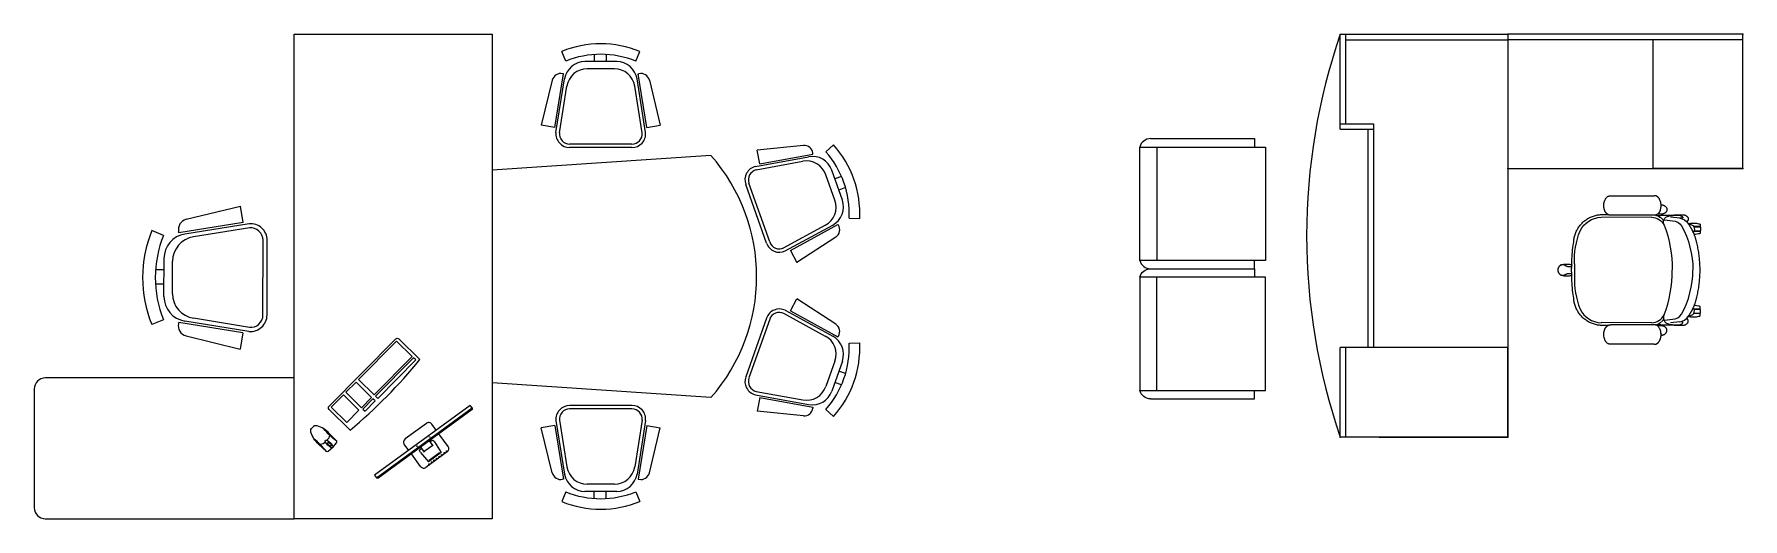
# Model space of a CAD drawing. Header units: millimetres. Extents: x 3122 to 31499, y 2297 to 20525.
# Drawn here: x 23732 to 31489, y 18271 to 20471 of the extents above; entities that cross this region are included whole.
import ezdxf

# ---------------------------------------------------------------- set-up
doc = ezdxf.new("R2010")
doc.units = ezdxf.units.MM
doc.layers.add('dwgmodels.com', color=250, linetype='Continuous')
doc.styles.get("Standard").update_dxf_attribs({"font": 'arial.ttf'})

# ---------------------------------------------------------------- blocks, each defined once
blk = doc.blocks.new('furn office 05_dwgmodels.com')
at = {"color": 0}
for p, q in [((-196.1, 1492.9), (-217.7, 1546.1)), ((-91.2, 1490.7), (81.7, 1490.5)), ((-33.3, 1529.4), (-33.3, 1490.6)), ((31.9, 1528.9), (31.9, 1490.6)), ((186.6, 1492.6), (208.3, 1545.7)), ((-255.3, 1132.2), (-208.2, 1423.4)), ((-208.2, 1423.4), (-212.8, 1424.5)), ((-78.5, 1451.8), (68.9, 1451.6)), ((198.6, 1423), (203.1, 1424.1)), ((245.1, 1131.7), (198.6, 1423)), ((-269.3, 1390.1), (-329.2, 1144.1)), ((-249.3, 1105), (-202.2, 1396.2)), ((-230.8, 1102), (-189.5, 1357.3)), ((220.6, 1101.6), (179.8, 1357)), ((239.1, 1104.5), (192.6, 1395.9)), ((259.7, 1389.6), (319.1, 1143.5)), ((-255.3, 1132.2), (-329.2, 1144.1)), ((245.1, 1131.7), (319.1, 1143.5)), ((-174.8, 1041.3), (164.5, 1041)), ((-174.8, 1022.6), (164.5, 1022.2)), ((-913.8, 525.8), (-915.6, 518.5)), ((-603.9, 92), (-915.6, 518.5)), ((-789.2, 379.4), (-761.4, 399.7)), ((-863.1, 325.4), (-805.3, 367.6)), ((-798.2, 326.8), (-841.1, 290.4)), ((-797.4, 308.2), (-779.6, 321.2)), ((-797, 307.8), (-773.9, 324.6)), ((-837, 284.9), (-834.7, 286.6)), ((-836.7, 284.5), (-834.9, 285.8)), ((-802.9, 238.3), (-801.1, 239.6)), ((-802.6, 237.8), (-800.3, 239.5)), ((-750.9, 262.1), (-798.6, 232.3)), ((-797, 307.8), (-797.4, 308.2)), ((-766.4, 270.6), (-794.7, 309.5)), ((-771.9, 200.7), (-714.2, 242.9)), ((-768.7, 269), (-745.6, 285.8)), ((-768.3, 268.5), (-768.7, 269)), ((-768.3, 268.5), (-750.6, 281.5)), ((-698, 254.7), (-670.3, 274.9)), ((-596.5, 91.5), (-603.9, 92)), ((-891.7, -272.2), (-686.7, -222.3)), ((-676.8, -284), (-686.7, -222.3)), ((676.8, -284), (686.7, -222.3)), ((891.7, -272.2), (686.7, -222.3)), ((-676.8, -284), (-919.5, -323.1)), ((-654.1, -289), (-896.9, -328.1)), ((-651.7, -304.4), (-864.4, -338.7)), ((651.7, -304.4), (864.4, -338.7)), ((654.1, -289), (896.9, -328.1)), ((676.8, -284), (919.5, -323.1)), ((-977.5, -333.1), (-1021.7, -315.2)), ((-919.5, -323.1), (-920.4, -319.3)), ((-600.9, -633.8), (-601.1, -351.1)), ((-585.3, -633.8), (-585.5, -351.1)), ((585.3, -633.8), (585.5, -351.1)), ((600.9, -633.8), (601.1, -351.1)), ((919.5, -323.1), (920.4, -319.3)), ((977.5, -333.1), (1021.7, -315.2)), ((-1007.5, -462.1), (-975.6, -462.1)), ((-975.5, -564.7), (-975.6, -420.6)), ((-943.1, -554.1), (-943.2, -431.2)), ((943.1, -554.1), (943.2, -431.2)), ((975.5, -564.7), (975.6, -420.6)), ((1007.5, -462.1), (975.6, -462.1)), ((-1007.9, -516.5), (-975.6, -516.5)), ((1007.9, -516.5), (975.6, -516.5)), ((-977.3, -652.1), (-1021.5, -670.1)), ((-919.3, -662.1), (-920.2, -665.9)), ((-676.6, -701), (-919.3, -662.1)), ((-653.9, -695.9), (-896.7, -657.1)), ((-651.5, -680.5), (-864.3, -646.5)), ((651.5, -680.5), (864.3, -646.5)), ((653.9, -695.9), (896.7, -657.1)), ((676.6, -701), (919.3, -662.1)), ((919.3, -662.1), (920.2, -665.9)), ((977.3, -652.1), (1021.5, -670.1)), ((-891.5, -713), (-686.4, -762.6)), ((-676.6, -701), (-686.4, -762.6)), ((676.6, -701), (686.4, -762.6)), ((891.5, -713), (686.4, -762.6)), ((-189, -1244.8), (-455.5, -1150.4)), ((151.5, -1244.8), (418, -1150.4)), ((-632.2, -1412.7), (-610.7, -1202.8)), ((-549.3, -1214.1), (-610.7, -1202.8)), ((-549.3, -1214.1), (-593.5, -1455.9)), ((-537, -1194.4), (-581.2, -1436.2)), ((-521.6, -1197.2), (-560.4, -1409.2)), ((-194.2, -1259.5), (-460.7, -1165.1)), ((156.7, -1259.5), (423.2, -1165.1)), ((484.1, -1197.2), (522.9, -1409.2)), ((499.5, -1194.4), (543.7, -1436.2)), ((511.8, -1214.1), (573.2, -1202.8)), ((511.8, -1214.1), (556, -1455.9)), ((594.7, -1412.7), (573.2, -1202.8)), ((-156.2, -1353.2), (-273.9, -1569)), ((-153.4, -1330.2), (-271.1, -1546)), ((-167.1, -1322.7), (-270.3, -1511.9)), ((-216.7, -1559.8), (-101.4, -1383.1)), ((-156.2, -1353.2), (-101.4, -1383.1)), ((118.6, -1353.2), (63.8, -1383.1)), ((179.2, -1559.8), (63.8, -1383.1)), ((115.8, -1330.2), (233.6, -1546)), ((118.6, -1353.2), (236.4, -1569)), ((129.5, -1322.7), (232.8, -1511.9)), ((-593.5, -1455.9), (-597.4, -1455.5)), ((556, -1455.9), (559.9, -1455.5)), ((-603.4, -1513.9), (-635.2, -1549.6)), ((-384.6, -1589.4), (-520.4, -1541.4)), ((-383.7, -1555.3), (-499.6, -1514.3)), ((346.2, -1555.3), (462.1, -1514.3)), ((347, -1589.4), (482.9, -1541.4)), ((565.9, -1513.9), (597.6, -1549.6)), ((-491.9, -1585.3), (-481.3, -1555.2)), ((-440.8, -1603.8), (-430, -1573.4)), ((-302.7, -1620.3), (-300.5, -1668)), ((-273.9, -1569), (-270.7, -1571.1)), ((236.4, -1569), (233.2, -1571.1)), ((265.2, -1620.3), (263, -1668)), ((403.3, -1603.8), (392.5, -1573.4)), ((454.4, -1585.3), (443.7, -1555.2))]:
    blk.add_line(p, q, dxfattribs=at)
for points in [[(-460.3, 900), (-460.3, 2030, 0.414214), (-510.3, 2080), (-1050, 2080, 0.414214), (-1100, 2030), (-1100, 900)], [(-798.2, 326.8, -0.263666), (-788, 329.9), (-784.9, 328.5), (-779.6, 321.2)], [(-750.9, 262.1, 0.263666), (-744.9, 270.8), (-745.3, 274.2), (-750.6, 281.5)]]:
    blk.add_lwpolyline(points, format="xyb", dxfattribs=at)
for points in [[(1100, 0), (-1100, 0), (-1100, 900), (1100, 900), (1100, 0)], [(-584.9, 99.9), (-902.3, 534.2), (-913.8, 525.8), (-596.5, 91.5), (-584.9, 99.9)], [(-666.6, 298.9), (-737.5, 396)], [(-795.9, 204.4), (-866.8, 301.4)], [(-798.6, 232.3), (-841.1, 290.4)], [(-801.1, 239.6), (-834.9, 285.8)], [(-800.3, 239.5), (-834.7, 286.6)], [(-550, -992), (-482.3, 0)], [(550, -992), (482.3, 0)]]:
    blk.add_lwpolyline(points, dxfattribs=at)
at = {"color": 0, "ltscale": 600}
for points in [[(-776.8, 724), (-794.1, 745.9, -0.305342), (-794.7, 752.8), (-761.4, 788.9, -0.129908), (-707, 823.7, -0.287576), (-684.8, 817.1, -0.554561)], [(-794.8, 752.9, 0.060586), (-736.6, 809.9, -1.11092)], [(-776.8, 724), (-754.7, 706.9, 0.305342), (-747.8, 706.5), (-712.1, 740.2, 0.129908), (-678, 795, 0.287576), (-684.8, 817.1, 0.554561)], [(-749.9, 757.9, -0.218143), (-763.1, 780.4, 2.120989)], [(-747.8, 706.5, -0.060586), (-691.5, 765.4, 1.11092)], [(-743.3, 751.4, 0.218143), (-720.6, 738.4, -2.120989)], [(-697.2, 645.5), (-603, 740.9, -0.414214), (-588.9, 740.9), (-283, 438.7, -0.414214), (-282.9, 424.6), (-377.1, 329.3)]]:
    blk.add_lwpolyline(points, format="xyb", dxfattribs=at)
for points in [[(-662.3, 660.3), (-592.5, 731)], [(-592.5, 731), (-537.2, 676.3), (-607, 605.7)], [(-607, 605.7), (-662.3, 660.3)], [(-525.7, 664.9), (-595.5, 594.3)], [(-548.8, 548.1), (-479, 618.8), (-525.7, 664.9)], [(-601.6, 588.2), (-611.7, 577.9), (-565, 531.8), (-554.9, 542)], [(-554.9, 542), (-601.6, 588.2)], [(-548.8, 548.1), (-595.5, 594.3)], [(-467.5, 607.4), (-537.3, 536.7)], [(-362.7, 364.2), (-292.9, 434.9), (-467.5, 607.4)], [(-543.3, 530.6), (-553.4, 520.4), (-378.9, 347.9), (-368.8, 358.1)], [(-368.8, 358.1), (-543.3, 530.6)], [(-362.7, 364.2), (-537.3, 536.7)]]:
    blk.add_lwpolyline(points, dxfattribs=at)
at = {"color": 0}
for centre, radius in [((-770.5, 341.7), 1.14), ((-851.6, 287), 1.73), ((-843.1, 275.4), 1.73), ((-834.7, 263.9), 1.73), ((-826.3, 252.3), 1.73), ((-817.8, 240.8), 1.73), ((-728.2, 283.9), 1.14), ((-809.4, 229.2), 1.73), ((-800.9, 217.7), 1.73), ((-792.5, 206.1), 1.73)]:
    blk.add_circle(centre, radius, dxfattribs=at)
for centre, radius, start, end in [((-5.2, 1022.4), 565.1, 67.80558, 112.08735), ((-91.3, 1378.3), 112.4, 89.94646, 170.82279), ((-5.2, 1022.4), 507.8, 67.80558, 112.08735), ((81.6, 1378.2), 112.4, 9.07013, 89.94646), ((-223.8, 1379), 46.8, 76.30979, 166.30979), ((-78.6, 1339.4), 112.4, 89.94646, 170.82279), ((68.8, 1339.3), 112.4, 9.07013, 89.94646), ((214.1, 1378.6), 46.8, 13.58313, 103.58313), ((-174.7, 1097.5), 74.9, 174.23587, 269.94646), ((-174.7, 1097.5), 56.2, 174.23587, 269.94646), ((164.5, 1097.2), 74.9, 269.94646, 5.65706), ((164.5, 1097.2), 56.2, 269.94646, 5.65706), ((-751.3, 385.8), 17.2, 36.15504, 126.15504), ((-853, 311.6), 17.2, 126.15504, 216.15504), ((-680.4, 288.8), 17.2, 306.15504, 36.15504), ((-782.1, 214.5), 17.2, 216.15504, 306.15504), ((-882.5, -310.1), 39, 103.66596, 193.66596), ((-647.9, -351.1), 62.4, 0.02929, 95.73989), ((-647.9, -351.1), 46.8, 0.02929, 95.73989), ((647.9, -351.1), 62.4, 84.26011, 179.97071), ((647.9, -351.1), 46.8, 84.26011, 179.97071), ((882.5, -310.1), 39, 346.33404, 76.33404), ((-585.4, -492.4), 470.9, 157.88841, 202.17018), ((-585.4, -492.4), 423.2, 157.88841, 202.17018), ((-882, -420.5), 93.6, 99.15297, 180.02929), ((-849.5, -431.1), 93.6, 99.15297, 180.02929), ((849.5, -431.1), 93.6, 359.97071, 80.84703), ((882, -420.5), 93.6, 359.97071, 80.84703), ((585.4, -492.4), 423.2, 337.82982, 22.11159), ((585.4, -492.4), 470.9, 337.82982, 22.11159), ((-881.9, -564.6), 93.6, 180.02929, 260.90562), ((-849.5, -554), 93.6, 180.02929, 260.90562), ((849.5, -554), 93.6, 279.09438, 359.97071), ((881.9, -564.6), 93.6, 279.09438, 359.97071), ((-882.3, -675.1), 39, 166.39262, 256.39262), ((-647.8, -633.8), 62.4, 264.3187, 0.02929), ((-647.8, -633.8), 46.8, 264.3187, 0.02929), ((647.8, -633.8), 62.4, 179.97071, 275.6813), ((647.8, -633.8), 46.8, 179.97071, 275.6813), ((882.3, -675.1), 39, 283.60738, 13.60738), ((0, -368.8), 831.2, 228.57016, 311.42984), ((-476.4, -1209.3), 62.4, 70.50632, 166.21691), ((-476.4, -1209.3), 46.8, 70.50632, 166.21691), ((438.8, -1209.3), 62.4, 13.78309, 109.49368), ((438.8, -1209.3), 46.8, 13.78309, 109.49368), ((-209.8, -1303.6), 46.8, 334.79572, 70.50632), ((-209.8, -1303.6), 62.4, 334.79572, 70.50632), ((172.3, -1303.6), 62.4, 109.49368, 205.20428), ((172.3, -1303.6), 46.8, 109.49368, 205.20428), ((-593.4, -1416.7), 39, 174.14299, 264.14299), ((-489.1, -1453.1), 93.6, 169.62999, 250.50632), ((-468.3, -1426.1), 93.6, 169.62999, 250.50632), ((430.8, -1426.1), 93.6, 289.49368, 10.37001), ((451.6, -1453.1), 93.6, 289.49368, 10.37001), ((555.9, -1416.7), 39, 275.85701, 5.85701), ((-322.3, -1197.6), 470.9, 228.36543, 272.6472), ((-322.3, -1197.6), 423.2, 228.36543, 272.6472), ((-353.3, -1501.2), 93.6, 250.50632, 331.38264), ((-352.5, -1467.1), 93.6, 250.50632, 331.38264), ((315, -1467.1), 93.6, 208.61736, 289.49368), ((315.8, -1501.2), 93.6, 208.61736, 289.49368), ((284.8, -1197.6), 470.9, 267.3528, 311.63457), ((284.8, -1197.6), 423.2, 267.3528, 311.63457), ((-249.4, -1538.5), 39, 236.86965, 326.86965), ((211.8, -1538.5), 39, 213.13035, 303.13035)]:
    blk.add_arc(centre, radius, start, end, dxfattribs=at)
at = {"color": 0, "ltscale": 600}
blk.add_arc((1061.4, 2105.4), 2285.5, 219.69577, 230.99499, dxfattribs=at)
for centre, major_axis, ratio in [((-760.1, 740.9), (-16.7, -16.9), 0.333544), ((-761.8, 739.2), (-7.41, -7.5), 0.431937)]:
    blk.add_ellipse(centre, major_axis=major_axis, ratio=ratio, dxfattribs=at)
blk = doc.blocks.new('fdss')
at = {"color": 0}
for p, q in [((426, 239.6), (195.8, 238.8)), ((469.7, 235.7), (480, 226.1)), ((480, 225.3), (479.2, 223)), ((482.4, 203.9), (480, 210.3)), ((484, 227.7), (520.5, 223.8)), ((617, 196), (645.9, 196)), ((618.3, 178.5), (645.9, 178.5)), ((646.7, 195.2), (646.7, 179.3)), ((469.7, -235.7), (480, -226.1)), ((480, -225.3), (479.2, -223)), ((482.4, -203.9), (480, -210.3)), ((484, -227.7), (520.5, -223.8)), ((617, -196), (645.9, -196)), ((618.3, -178.5), (645.9, -178.5)), ((646.7, -195.2), (646.7, -179.3)), ((426, -239.6), (195.8, -238.8))]:
    blk.add_line(p, q, dxfattribs=at)
for points in [[(505.4, 245.2), (520.5, 246.8), (545.9, 249.2), (551.4, 249.2)], [(565.7, 236.5), (553.8, 234.9), (511.8, 240.4)], [(33.1, 20.6), (33.9, 19.8), (36.3, 19), (37.1, 18.2), (37.1, 18.2), (38.7, 18.2)], [(38.7, 18.2), (41.1, 17.4), (43.4, 16.6), (45.8, 15.8), (47.4, 15.8), (49.8, 15.8), (53, 15.8), (55.3, 15.8), (56.9, 15.8), (60.1, 15.8), (62.7, 15.8)], [(75.2, -27.7), (75.2, 0), (75.2, 27.7)], [(33.1, -20.6), (33.9, -19.8), (36.3, -19), (37.1, -18.2), (37.1, -18.2), (38.7, -18.2)], [(38.7, -18.2), (41.1, -17.4), (43.4, -16.6), (45.8, -15.8), (47.4, -15.8), (49.8, -15.8), (53, -15.8), (55.3, -15.8), (56.9, -15.8), (60.1, -15.8), (62.7, -15.8)], [(505.4, -245.2), (520.5, -246.8), (545.9, -249.2), (551.4, -249.2)], [(565.7, -236.5), (553.8, -234.9), (511.8, -240.4)]]:
    blk.add_lwpolyline(points, dxfattribs=at)
at = {"color": 0, "extrusion": (0, 0, -1)}
for centre, major_axis, start_param, end_param in [((200.6, 127.7), (-79, 79), 5.969012, 7.027382), ((423.6, 173), (47, 47), -0.751727, 0.301996), ((424.4, 174.5), (54.1, 54.1), -0.544214, -0.156468), ((499.8, 223.8), (-12.9, 12.9), 5.819354, 6.506047), ((509.4, 207.1), (26.9, 26.9), -1.329065, -0.883773), ((549.9, 227.7), (14.8, 14.8), -0.735707, 0.161366), ((545.1, 180.1), (-39.3, 39.3), 0.935679, 1.762262), ((565.7, 238), (1.31, 1.31), 0.929037, 2.293349), ((563.3, 238), (-2.9, 2.9), 1.793197, 2.458506), ((445.1, 42), (-261.8, 261.8), 5.459154, 5.874691), ((514.1, 219.8), (24.9, 24.9), 3.662908, 4.015109), ((484, 223.8), (3.3, 3.3), 4.243712, 5.205719), ((484, 229.3), (-1.47, 1.47), 3.927418, 5.578652), ((-41.5, 3.1), (553.4, 90.8), -0.204201, 0.167634), ((521.3, 176.9), (-33.1, 33.1), 0.763307, 1.830683), ((193.5, -0.1), (-296.4, 296.4), 1.856147, 2.355859), ((597.5, 185.7), (15.6, 15.6), -0.947253, 1.474381), ((621.3, 197.6), (-1.12, 1.12), 2.396655, 3.926991), ((621.3, 176.9), (-1.12, 1.12), 0.785398, 2.315734), ((645.9, 195.2), (0.539, 0.539), -0.785398, 0.785398), ((645.9, 179.3), (-0.539, 0.539), 2.356195, 3.926991)]:
    blk.add_ellipse(centre, major_axis=major_axis, ratio=1, start_param=start_param, end_param=end_param, dxfattribs=at)
at = {"color": 0}
for centre, major_axis, start_param, end_param in [((445.1, -42), (261.8, 261.8), 2.317561, 2.733098), ((-41.5, -3.1), (-553.4, 90.8), 2.937392, 3.309227), ((193.5, 0.1), (296.4, 296.4), 4.99774, 5.497452), ((200.6, -127.7), (79, 79), 2.82742, 3.885789), ((423.6, -173), (-47, 47), 2.389866, 3.443588), ((514.1, -219.8), (-24.9, 24.9), 0.521315, 0.873517), ((484, -223.8), (-3.3, 3.3), 1.102119, 2.064126), ((484, -229.3), (1.47, 1.47), 0.785825, 2.437059), ((499.8, -223.8), (12.9, 12.9), 2.677762, 3.364454), ((521.3, -176.9), (33.1, 33.1), 3.9049, 4.972275), ((545.1, -180.1), (39.3, 39.3), 4.077272, 4.903855), ((597.5, -185.7), (15.6, 15.6), 3.765136, 6.18677), ((621.3, -176.9), (1.12, 1.12), 3.926991, 5.457327), ((621.3, -197.6), (1.12, 1.12), 5.538248, 7.068583), ((645.9, -179.3), (0.539, 0.539), 5.497787, 7.068583), ((645.9, -195.2), (-0.539, 0.539), 2.356195, 3.926991), ((424.4, -174.5), (-54.1, 54.1), 2.597378, 2.985125), ((509.4, -207.1), (-26.9, 26.9), 1.812527, 2.25782), ((549.9, -227.7), (-14.8, 14.8), 2.405886, 3.302959), ((565.7, -238), (-1.31, 1.31), 4.07063, 5.434941), ((563.3, -238), (2.9, 2.9), 4.93479, 5.600098)]:
    blk.add_ellipse(centre, major_axis=major_axis, ratio=1, start_param=start_param, end_param=end_param, dxfattribs=at)
for points, weights, knots in [([(436.3, 337.3), (338.4, 337.3), (240.5, 337.3), (234, 337.7), (228.2, 334.7), (216.7, 327.7), (212.4, 314.8), (203.7, 292.8), (212.4, 270.8), (216.7, 258), (228.2, 250.9), (234, 247.9), (240.5, 248.4)], [1, 1, 1, 0.962754439438, 1, 0.939418827348, 1, 0.934055427035, 1, 0.939418827348, 1, 0.962754439438, 1], [0, 0, 0, 1, 1, 1.54757, 1.54757, 2.247301, 2.247301, 2.977684, 2.977684, 3.677415, 3.677415, 4.224984, 4.224984, 4.224984]), ([(436.3, 337.3), (442.8, 337.7), (448.6, 334.7), (460.1, 327.7), (464.4, 314.8), (473.1, 292.8), (464.4, 270.8), (460.1, 258), (448.6, 250.9), (442.8, 247.9), (436.3, 248.4), (338.4, 248.4), (240.5, 248.4)], [1, 0.96275443944, 1, 0.939418827348, 1, 0.934055427035, 1, 0.939418827348, 1, 0.96275443944, 1, 1, 1], [0, 0, 0, 0.54757, 0.54757, 1.247301, 1.247301, 1.977684, 1.977684, 2.677415, 2.677415, 3.224984, 3.224984, 4.224984, 4.224984, 4.224984]), ([(227.2, 251.5), (219.1, 251.5), (210.9, 251.5), (155.8, 255), (114.7, 217.8), (73.7, 180.5), (71.7, 125.1), (63.3, 75.4), (62.9, 25), (62.6, 12.5), (62.2, 0), (62.6, -12.5), (62.9, -25), (63.3, -75.4), (71.7, -125.1), (73.7, -180.5), (114.7, -217.8), (155.8, -255), (210.9, -251.5), (219.1, -251.5), (227.2, -251.5)], [1, 1, 1, 0.920970329426, 1, 0.920970329426, 1, 0.996764637726, 1, 1, 1, 1, 1, 0.996764637726, 1, 0.920970329426, 1, 0.920970329426, 1, 1, 1], [0, 0, 0, 1, 1, 1.800466, 1.800466, 2.600931, 2.600931, 2.761856, 2.761856, 3.761856, 3.761856, 4.761856, 4.761856, 4.922781, 4.922781, 5.723247, 5.723247, 6.523712, 6.523712, 7.523712, 7.523712, 7.523712]), ([(447.1, 247.6), (506.4, 249.2), (565.7, 250.7), (576.9, 251.1), (585.5, 244), (591.2, 239.5), (591.9, 232.2), (592.1, 228.5), (590.4, 225.1), (588.5, 221.3), (585.1, 218.7)], [1, 1, 1, 0.935512434708, 1, 0.918468104225, 1, 0.965843473499, 1, 0.972653000165, 1], [0, 0, 0, 1, 1, 1.722179, 1.722179, 2.535393, 2.535393, 3.059628, 3.059628, 3.528435, 3.528435, 3.528435]), ([(468.5, 296.1), (480, 295.7), (488.7, 288.2), (492.5, 284.8), (494.2, 279.9), (496.3, 274), (494, 268.1), (487.9, 255.1), (473.6, 254), (462.7, 253.6), (451.9, 253.2)], [1, 0.943338632687, 1, 0.968267368414, 1, 0.9394851057, 1, 0.864198855487, 1, 1, 1], [0, 0, 0, 0.676489, 0.676489, 1.181677, 1.181677, 1.881021, 1.881021, 2.935502, 2.935502, 3.935502, 3.935502, 3.935502]), ([(591.3, 211.1), (618.9, 173.4), (629.5, 128), (645.4, 65), (645.4, 0), (645.4, -65), (629.5, -128), (618.9, -173.4), (591.3, -211.1)], [1, 0.979760898136, 1, 0.992391068779, 1, 0.992391068779, 1, 0.979760898136, 1], [0, 0, 0, 0.403066, 0.403066, 0.649944, 0.649944, 0.896822, 0.896822, 1.299888, 1.299888, 1.299888]), ([(591.5, 210.8), (617.6, 216.4), (643.4, 209.4), (645.9, 208.8), (645.9, 206.3), (645.9, 202.7), (645.9, 199.2), (645.9, 197.6), (644.3, 197.6), (630.2, 197.6), (616, 197.6)], [1, 0.974666881773, 1, 0.783317345499, 1, 1, 1, 0.707106807826, 1, 1, 1], [0, 0, 0, 0.451139, 0.451139, 1.792762, 1.792762, 2.792762, 2.792762, 4.363559, 4.363559, 5.363559, 5.363559, 5.363559]), ([(617.7, 176.9), (631, 176.9), (644.3, 176.9), (645, 176.9), (645.4, 176.5), (645.9, 176), (645.9, 175.3), (645.9, 171.8), (645.9, 168.2), (645.9, 165.7), (643.4, 165.1), (631.4, 161.3), (618.9, 161.3)], [1, 1, 1, 0.923879528314, 1, 0.923879528314, 1, 1, 1, 0.783317456604, 1, 0.992237440768, 1], [0, 0, 0, 1, 1, 1.785398, 1.785398, 2.570796, 2.570796, 3.570796, 3.570796, 4.912419, 4.912419, 5.161781, 5.161781, 5.161781]), ([(33.3, -20.5), (21.8, -27.3), (10.4, -20.3), (-0.9, -13.3), (0, 0), (-0.9, 13.3), (10.4, 20.3), (21.8, 27.3), (33.3, 20.5)], [1, 0.85579821339, 1, 0.85579821339, 1, 0.855798213391, 1, 0.855798213391, 1], [0, 0, 0, 1.087409, 1.087409, 2.174818, 2.174818, 3.262227, 3.262227, 4.349636, 4.349636, 4.349636]), ([(12.5, 21.4), (13, 23.1), (14.7, 23.5), (38.7, 29.1), (62.9, 25)], [1, 0.873023611703, 1, 0.980536821249, 1], [0, 0, 0, 1.018856, 1.018856, 1.414094, 1.414094, 1.414094]), ([(12.5, -21.4), (13, -23.1), (14.7, -23.5), (38.7, -29.1), (62.9, -25)], [1, 0.873023611717, 1, 0.980536821249, 1], [0, 0, 0, 1.018856, 1.018856, 1.414094, 1.414094, 1.414094]), ([(447.1, -247.6), (506.4, -249.2), (565.7, -250.7), (576.9, -251.1), (585.5, -244), (591.2, -239.5), (591.9, -232.2), (592.1, -228.5), (590.4, -225.1), (588.5, -221.3), (585.1, -218.7)], [1, 1, 1, 0.935512434708, 1, 0.918468104224, 1, 0.965843473499, 1, 0.972653000166, 1], [0, 0, 0, 1, 1, 1.722179, 1.722179, 2.535393, 2.535393, 3.059628, 3.059628, 3.528435, 3.528435, 3.528435]), ([(591.5, -210.8), (617.6, -216.4), (643.4, -209.4), (645.9, -208.8), (645.9, -206.3), (645.9, -202.7), (645.9, -199.2), (645.9, -197.6), (644.3, -197.6), (630.2, -197.6), (616, -197.6)], [1, 0.974666881774, 1, 0.7833173455, 1, 1, 1, 0.707106807832, 1, 1, 1], [0, 0, 0, 0.451139, 0.451139, 1.792762, 1.792762, 2.792762, 2.792762, 4.363559, 4.363559, 5.363559, 5.363559, 5.363559]), ([(617.7, -176.9), (631, -176.9), (644.3, -176.9), (645, -176.9), (645.4, -176.5), (645.9, -176), (645.9, -175.3), (645.9, -171.8), (645.9, -168.2), (645.9, -165.7), (643.4, -165.1), (631.4, -161.3), (618.9, -161.3)], [1, 1, 1, 0.923879528318, 1, 0.923879528318, 1, 1, 1, 0.783317456602, 1, 0.992237440768, 1], [0, 0, 0, 1, 1, 1.785398, 1.785398, 2.570796, 2.570796, 3.570796, 3.570796, 4.912419, 4.912419, 5.161781, 5.161781, 5.161781]), ([(464.4, -270.8), (460.1, -258), (448.6, -250.9), (442.8, -247.9), (436.3, -248.4), (338.4, -248.4), (240.5, -248.4), (234, -247.9), (228.2, -250.9), (216.7, -258), (212.4, -270.8), (203.7, -292.8), (212.4, -314.8), (216.7, -327.7), (228.2, -334.7), (234, -337.7), (240.5, -337.3), (338.4, -337.3), (436.3, -337.3)], [1, 0.939418827349, 1, 0.96275443944, 1, 1, 1, 0.962754439438, 1, 0.939418827349, 1, 0.934055427035, 1, 0.939418827348, 1, 0.962754439438, 1, 1, 1], [0, 0, 0, 0.699731, 0.699731, 1.247301, 1.247301, 2.247301, 2.247301, 2.794871, 2.794871, 3.494602, 3.494602, 4.224984, 4.224984, 4.924715, 4.924715, 5.472285, 5.472285, 6.472285, 6.472285, 6.472285]), ([(464.4, -270.8), (473.1, -292.8), (464.4, -314.8), (460.1, -327.7), (448.6, -334.7), (442.8, -337.7), (436.3, -337.3)], [1, 0.934055427035, 1, 0.939418827348, 1, 0.96275443944, 1], [0, 0, 0, 0.730383, 0.730383, 1.430114, 1.430114, 1.977684, 1.977684, 1.977684]), ([(468.5, -296.1), (480, -295.7), (488.7, -288.2), (492.5, -284.8), (494.2, -279.9), (496.3, -274), (494, -268.1), (487.9, -255.1), (473.6, -254), (462.7, -253.6), (451.9, -253.2)], [1, 0.943338632687, 1, 0.968267368413, 1, 0.9394851057, 1, 0.864198855486, 1, 1, 1], [0, 0, 0, 0.676489, 0.676489, 1.181677, 1.181677, 1.881021, 1.881021, 2.935502, 2.935502, 3.935502, 3.935502, 3.935502])]:
    blk.add_rational_spline(points, weights, degree=2, knots=knots, dxfattribs=at)
blk = doc.blocks.new('dfgdddd')
at = {"color": 0, "ltscale": 10}
for p, q in [((-257.2, 0), (-257.2, 571.5)), ((-257.2, 571.5), (257.2, 571.5)), ((257.2, 571.5), (257.2, 0)), ((-295.3, 522.3), (-295.3, 50.8)), ((257.2, 493.7), (-257.2, 493.7)), ((295.3, 522.3), (295.3, 50.8)), ((-295.3, 50.8), (-257.2, 50.8)), ((257.2, 0), (-257.2, 0)), ((295.3, 50.8), (257.2, 50.8))]:
    blk.add_line(p, q, dxfattribs=at)
for centre, start, end in [((-244.5, 522.3), 104.47751, 180), ((244.5, 522.3), 0, 75.52249)]:
    blk.add_arc(centre, 50.8, start, end, dxfattribs=at)
blk = doc.blocks.new('table directors')
at = {"color": 0}
for p, q in [((151.60625, 914.4), (913.60625, 914.4)), ((151.60625, 482.6), (151.60625, 914.4)), ((177.00625, 914.4), (177.00625, 508)), ((177.00625, 889), (913.60625, 889)), ((913.60625, 914.4), (913.60625, -914.4)), ((1980.40625, 914.4), (913.60625, 914.4)), ((913.60625, 914.4), (913.60625, 304.8)), ((1980.40625, 889), (913.60625, 889)), ((1574.00625, 304.8), (1574.00625, 889)), ((1980.40625, 304.8), (1980.40625, 914.4)), ((151.60625, 508), (304.00625, 508)), ((151.60625, 482.6), (304.00625, 482.6)), ((278.60625, -508), (278.60625, 482.6)), ((304.00625, 508), (304.00625, -508)), ((913.60625, 304.8), (1980.40625, 304.8)), ((1980.40625, 304.8), (1574.00625, 304.8)), ((913.60625, -508), (151.60625, -508)), ((151.60625, -914.4), (151.60625, -508)), ((177.00625, -508), (177.00625, -914.4)), ((913.60625, -914.4), (913.60625, -508)), ((913.60625, -914.4), (151.60625, -914.4)), ((329.40625, -914.4), (913.60625, -914.4))]:
    blk.add_line(p, q, dxfattribs=at)
blk.add_arc((2819.4, 0), 2819.4, 161.075358315, 198.924646694, dxfattribs=at)
for p in [(151.60625, 912.8125), (913.60625, 914.4), (913.60625, 914.4), (1980.40625, 914.4), (913.60625, 304.8), (1980.40625, 304.8), (151.60625, -914.4), (913.60625, -914.4)]:
    blk.add_point(p, dxfattribs=at)
at = {"color": 0, "text_generation_flag": 4, "flags": 1}
for tag in ['CAPGC', 'CAPDH', 'CAPQT', 'CAPMC', 'CAPMG', 'CAPPN']:
    blk.add_attdef(tag, (913.60625, 914.4), '', height=0.0254, rotation=270, dxfattribs=at)
at = {"color": 0, "flags": 1}
for tag in ['CAPMG', 'CAPMC', 'CAPGC', 'CAPQT', 'CAPDH', 'CAPPN']:
    blk.add_attdef(tag, (151.60625, -914.4), '', height=0.0254, rotation=90, dxfattribs=at)

msp = doc.modelspace()

# ---------------------------------------------------------------- block references
at = {"layer": 'dwgmodels.com', "rotation": 90}
for name, p in [('furn office 05_dwgmodels.com', (25811.9, 19371.3)), ('dfgdddd', (29322.8, 19701.7))]:
    msp.add_blockref(name, p, dxfattribs=at)
at = {"layer": 'dwgmodels.com'}
msp.add_blockref('table directors', (29509, 19556.9), dxfattribs=at)
at = {"layer": 'dwgmodels.com', "xscale": -1}
for name, p, rotation in [('fdss', (30649.8, 19400.8), 180), ('dfgdddd', (29322.8, 19111.2), 90)]:
    msp.add_blockref(name, p, dxfattribs=dict(at, rotation=rotation))

doc.saveas('drawing.dxf')
